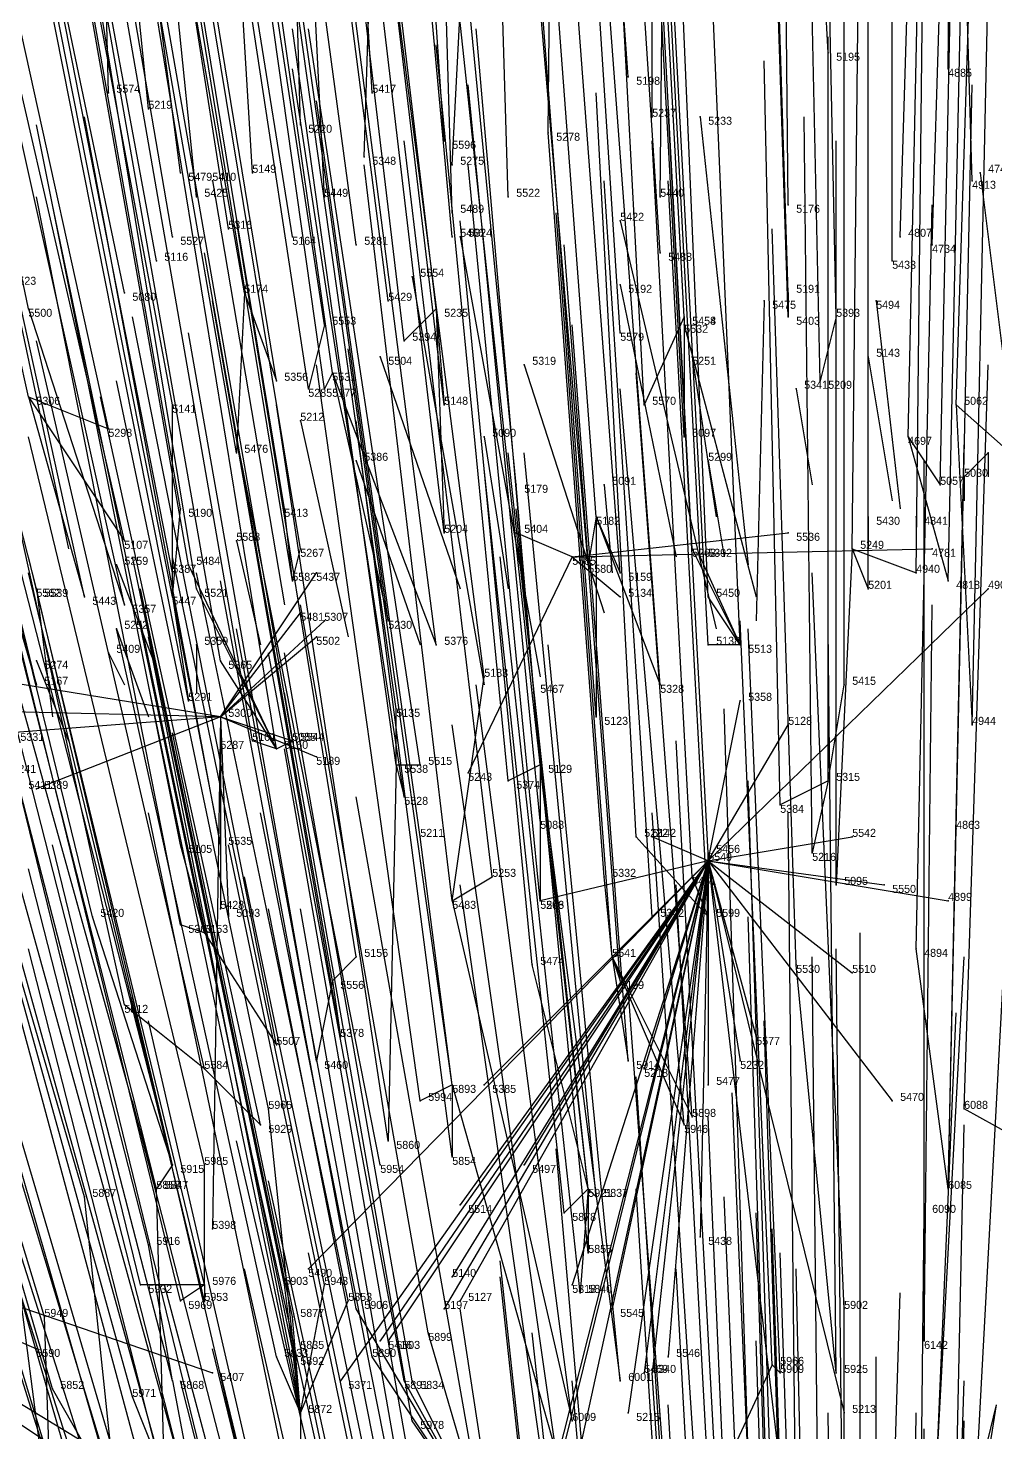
# Model space of a CAD drawing. Extents: x -0.5 to 0.59, y -0.5 to 0.59.
# Drawn here: x -0.104 to 0.017, y 0.3225 to 0.4981 of the extents above; entities that cross this region are included whole.
import ezdxf

# ---------------------------------------------------------------- set-up
doc = ezdxf.new("R2010")
doc.units = 0
for name, color, linetype in [('Facilities', 3, 'CONTINUOUS'), ('Facilities_lines', 3, 'CONTINUOUS'), ('Normals', 1, 'CONTINUOUS'), ('Source_points', 5, 'CONTINUOUS'), ('Text', 3, 'CONTINUOUS')]:
    doc.layers.add(name, color=color, linetype=linetype)

msp = doc.modelspace()

# ---------------------------------------------------------------- linework, layer by layer
at = {"layer": 'Facilities', "color": 3}
for p in [(-0.004, 0.495, -1.237), (-0.029, 0.492, -1.232), (0.011, 0.493, -1.233), (-0.094, 0.49, -1.25), (-0.061, 0.49, -1.25), (-0.089, 0.488, -1.24), (-0.026, 0.487, -1.22), (-0.02, 0.487, -1.25), (-0.07, 0.486, -1.25), (-0.039, 0.485, -1.216), (-0.052, 0.484, -1.25), (-0.062, 0.482, -1.214), (-0.085, 0.48, -1.219), (-0.076, 0.48, -1.216), (-0.051, 0.481, -1.209), (0.015, 0.48, -1.25), (-0.081, 0.479, -1.25), (0.014, 0.479, -1.197), (-0.083, 0.477, -1.211), (-0.067, 0.477, -1.205), (-0.044, 0.477, -1.199), (-0.025, 0.477, -1.195), (-0.009, 0.476, -1.19), (-0.051, 0.475, -1.196), (-0.079, 0.473, -1.2), (-0.03, 0.474, -1.25), (-0.086, 0.472, -1.198), (-0.071, 0.472, -1.193), (-0.063, 0.471, -1.189), (-0.051, 0.472, -1.187), (-0.05, 0.472, -1.25), (0.005, 0.472, -1.18), (0.009, 0.471, -1.178), (-0.088, 0.469, -1.193), (-0.025, 0.47, -1.176), (0.004, 0.469, -1.173), (-0.056, 0.467, -1.25), (-0.03, 0.466, -1.25), (-0.092, 0.465, -1.185), (-0.077, 0.465, -1.179), (-0.059, 0.464, -1.17), (-0.012, 0.464, -1.25), (-0.009, 0.465, -1.164), (0.002, 0.464, -1.25), (-0.104, 0.463, -1.186), (-0.053, 0.463, -1.164), (-0.022, 0.462, -1.155), (-0.003, 0.462, -1.156), (-0.067, 0.461, -1.164), (-0.022, 0.461, -1.25), (-0.03, 0.46, -1.151), (-0.06, 0.457, -1.25), (-0.021, 0.457, -1.25), (0.001, 0.457, -1.25), (-0.066, 0.455, -1.148), (-0.042, 0.456, -1.25), (-0.104, 0.452, -1.159), (-0.008, 0.453, -1.25), (0.012, 0.451, -1.128), (-0.07, 0.449, -1.25), (-0.047, 0.447, -1.25), (0.006, 0.447, -1.117), (-0.063, 0.444, -1.25), (-0.019, 0.444, -1.25), (-0.032, 0.441, -1.25), (0.013, 0.442, -1.25), (-0.033, 0.437, -1.095), (0.001, 0.437, -1.25), (0.007, 0.437, -1.25), (-0.078, 0.434, -1.25), (-0.036, 0.432, -1.25), (-0.001, 0.433, -1.084), (-0.093, 0.431, -1.25), (-0.071, 0.429, -1.087), (-0.103, 0.428, -1.25), (-0.086, 0.427, -1.089), (-0.093, 0.423, -1.25), (-0.094, 0.42, -1.25), (-0.083, 0.421, -1.25), (-0.015, 0.421, -1.053), (-0.103, 0.419, -1.25), (-0.08, 0.412, -1.25), (-0.073, 0.408, -1.037), (-0.058, 0.406, -1.025), (-0.04, 0.406, -1.02), (-0.004, 0.404, -1.011), (-0.019, 0.394, -1.25), (-0.051, 0.389, -0.98), (-0.019, 0.387, -0.969), (-0.082, 0.385, -0.985), (-0.031, 0.382, -0.959), (-0.066, 0.379, -0.961), (-0.082, 0.368, -0.943), (-0.051, 0.366, -0.924), (-0.086, 0.356, -0.915), (-0.06, 0.356, -0.903), (-0.034, 0.353, -0.886), (0.011, 0.353, -0.884), (0.008, 0.35, -0.876), (-0.082, 0.341, -0.878), (-0.002, 0.338, -0.845), (-0.011, 0.331, -0.828), (-0.086, 0.329, -0.849), (-0.003, 0.33, -0.825), (-0.07, 0.325, -0.832)]:
    msp.add_point(p, dxfattribs=at)
at = {"layer": 'Facilities_lines', "color": 3}
for p, q in [((-0.077, 0.465, -1.179), (-0.078, 0.445, -1.129)), ((-0.077, 0.465, -1.179), (-0.073, 0.454, -1.149)), ((-0.009, 0.465, -1.164), (-0.009, 0.462, -1.154)), ((-0.104, 0.463, -1.186), (-0.092, 0.426, -1.089)), ((-0.053, 0.463, -1.164), (-0.057, 0.459, -1.157)), ((-0.053, 0.463, -1.164), (-0.052, 0.435, -1.096)), ((-0.053, 0.463, -1.164), (-0.052, 0.451, -1.135)), ((-0.022, 0.462, -1.155), (-0.027, 0.451, -1.13)), ((-0.022, 0.462, -1.155), (-0.022, 0.447, -1.119)), ((-0.022, 0.462, -1.155), (-0.022, 0.462, -1.155)), ((-0.003, 0.462, -1.156), (-0.005, 0.454, -1.134)), ((-0.067, 0.461, -1.164), (-0.069, 0.453, -1.145)), ((-0.115, 0.457, -1.179), (-0.103, 0.416, -1.071)), ((-0.066, 0.455, -1.148), (-0.067, 0.453, -1.145)), ((-0.066, 0.455, -1.148), (-0.053, 0.421, -1.061)), ((-0.066, 0.455, -1.148), (-0.059, 0.424, -1.07)), ((-0.104, 0.452, -1.159), (-0.092, 0.434, -1.109)), ((-0.104, 0.452, -1.159), (-0.094, 0.448, -1.144)), ((-0.104, 0.452, -1.159), (-0.097, 0.427, -1.095)), ((-0.086, 0.427, -1.089), (-0.086, 0.451, -1.147)), ((0.012, 0.451, -1.128), (0.014, 0.411, -1.029)), ((0.012, 0.451, -1.128), (0.021, 0.443, -1.108)), ((0.006, 0.447, -1.117), (0.011, 0.429, -1.073)), ((0.006, 0.447, -1.117), (0.01, 0.441, -1.103)), ((0.013, 0.442, -1.25), (0.016, 0.445, -1.25)), ((-0.04, 0.406, -1.02), (-0.043, 0.441, -1.107)), ((-0.086, 0.427, -1.089), (-0.085, 0.438, -1.115)), ((-0.071, 0.429, -1.087), (-0.072, 0.438, -1.109)), ((-0.033, 0.437, -1.095), (-0.034, 0.431, -1.081)), ((-0.033, 0.437, -1.095), (-0.033, 0.412, -1.032)), ((-0.033, 0.437, -1.095), (-0.03, 0.43, -1.077)), ((-0.033, 0.437, -1.095), (-0.025, 0.416, -1.041)), ((-0.036, 0.432, -1.25), (-0.043, 0.435, -1.25)), ((-0.036, 0.432, -1.25), (-0.009, 0.435, -1.25)), ((-0.071, 0.429, -1.087), (-0.07, 0.433, -1.096)), ((-0.036, 0.432, -1.25), (-0.049, 0.405, -1.25)), ((-0.036, 0.432, -1.25), (0.009, 0.433, -1.25)), ((-0.036, 0.432, -1.25), (-0.03, 0.427, -1.25)), ((-0.015, 0.421, -1.053), (-0.021, 0.433, -1.083)), ((-0.015, 0.421, -1.053), (-0.02, 0.432, -1.081)), ((-0.001, 0.433, -1.084), (-0.003, 0.391, -0.978)), ((-0.001, 0.433, -1.084), (0.007, 0.43, -1.076)), ((-0.001, 0.433, -1.084), (0.001, 0.428, -1.071)), ((-0.073, 0.408, -1.037), (-0.084, 0.431, -1.098)), ((-0.086, 0.427, -1.089), (-0.086, 0.43, -1.098)), ((-0.08, 0.412, -1.25), (-0.068, 0.43, -1.25)), ((-0.086, 0.356, -0.915), (-0.103, 0.428, -1.1)), ((-0.086, 0.427, -1.089), (-0.084, 0.414, -1.057)), ((-0.086, 0.427, -1.089), (-0.08, 0.396, -1.011)), ((-0.073, 0.408, -1.037), (-0.083, 0.428, -1.09)), ((-0.019, 0.394, -1.25), (0.016, 0.428, -1.25)), ((-0.015, 0.421, -1.053), (-0.019, 0.427, -1.07)), ((-0.08, 0.412, -1.25), (-0.07, 0.425, -1.25)), ((-0.08, 0.412, -1.25), (-0.067, 0.424, -1.25)), ((-0.08, 0.412, -1.25), (-0.068, 0.422, -1.25)), ((-0.015, 0.421, -1.053), (-0.019, 0.421, -1.054)), ((-0.08, 0.412, -1.25), (-0.117, 0.418, -1.25)), ((-0.073, 0.408, -1.037), (-0.08, 0.419, -1.066)), ((-0.051, 0.389, -0.98), (-0.047, 0.417, -1.05)), ((-0.034, 0.353, -0.886), (-0.041, 0.415, -1.044)), ((-0.004, 0.404, -1.011), (-0.002, 0.416, -1.04)), ((-0.08, 0.412, -1.25), (-0.122, 0.413, -1.25)), ((-0.058, 0.406, -1.025), (-0.058, 0.413, -1.042)), ((-0.019, 0.394, -1.25), (-0.015, 0.414, -1.25)), ((-0.08, 0.412, -1.25), (-0.119, 0.409, -1.25)), ((-0.08, 0.412, -1.25), (-0.103, 0.403, -1.25)), ((-0.08, 0.412, -1.25), (-0.081, 0.348, -1.25)), ((-0.08, 0.412, -1.25), (-0.079, 0.387, -1.25)), ((-0.08, 0.412, -1.25), (-0.068, 0.407, -1.25)), ((-0.08, 0.412, -1.25), (-0.08, 0.409, -1.25)), ((-0.08, 0.412, -1.25), (-0.08, 0.388, -1.25)), ((-0.08, 0.412, -1.25), (-0.071, 0.409, -1.25)), ((-0.019, 0.394, -1.25), (-0.009, 0.411, -1.25)), ((-0.073, 0.408, -1.037), (-0.076, 0.409, -1.041)), ((-0.073, 0.408, -1.037), (-0.071, 0.409, -1.038)), ((-0.058, 0.406, -1.025), (-0.059, 0.359, -0.909)), ((-0.058, 0.406, -1.025), (-0.055, 0.406, -1.026)), ((-0.058, 0.406, -1.025), (-0.057, 0.402, -1.014)), ((-0.04, 0.406, -1.02), (-0.044, 0.404, -1.015)), ((-0.04, 0.406, -1.02), (-0.04, 0.399, -1.002)), ((-0.04, 0.406, -1.02), (-0.04, 0.389, -0.977)), ((-0.04, 0.406, -1.02), (-0.03, 0.329, -0.826)), ((-0.004, 0.404, -1.011), (-0.01, 0.401, -1.002)), ((-0.004, 0.404, -1.011), (-0.006, 0.395, -0.986)), ((-0.051, 0.366, -0.924), (-0.055, 0.397, -1.002)), ((-0.019, 0.387, -0.969), (-0.028, 0.397, -0.995)), ((-0.019, 0.394, -1.25), (-0.026, 0.397, -1.25)), ((-0.019, 0.394, -1.25), (-0.001, 0.397, -1.25)), ((0.011, 0.353, -0.884), (0.012, 0.398, -0.997)), ((-0.082, 0.385, -0.985), (-0.085, 0.396, -1.011)), ((-0.019, 0.394, -1.25), (-0.069, 0.343, -1.25)), ((-0.019, 0.394, -1.25), (-0.065, 0.329, -1.25)), ((-0.019, 0.394, -1.25), (-0.06, 0.334, -1.25)), ((-0.019, 0.394, -1.25), (-0.059, 0.334, -1.25)), ((-0.019, 0.394, -1.25), (-0.052, 0.338, -1.25)), ((-0.019, 0.394, -1.25), (-0.051, 0.342, -1.25)), ((-0.019, 0.394, -1.25), (-0.05, 0.339, -1.25)), ((-0.019, 0.394, -1.25), (-0.05, 0.351, -1.25)), ((-0.019, 0.394, -1.25), (-0.047, 0.366, -1.25)), ((-0.019, 0.394, -1.25), (-0.042, 0.303, -1.25)), ((-0.019, 0.394, -1.25), (-0.042, 0.356, -1.25)), ((-0.019, 0.394, -1.25), (-0.04, 0.389, -1.25)), ((-0.019, 0.394, -1.25), (-0.039, 0.313, -1.25)), ((-0.019, 0.394, -1.25), (-0.038, 0.307, -1.25)), ((-0.019, 0.394, -1.25), (-0.036, 0.341, -1.25)), ((-0.019, 0.394, -1.25), (-0.031, 0.338, -1.25)), ((-0.019, 0.394, -1.25), (-0.029, 0.325, -1.25)), ((-0.019, 0.394, -1.25), (-0.027, 0.368, -1.25)), ((-0.019, 0.394, -1.25), (-0.027, 0.33, -1.25)), ((-0.019, 0.394, -1.25), (-0.026, 0.33, -1.25)), ((-0.019, 0.394, -1.25), (-0.024, 0.332, -1.25)), ((-0.019, 0.394, -1.25), (-0.02, 0.347, -1.25)), ((-0.019, 0.387, -0.969), (-0.019, 0.395, -0.99)), ((-0.019, 0.394, -1.25), (-0.002, 0.325, -1.25)), ((-0.019, 0.394, -1.25), (0.011, 0.389, -1.25)), ((-0.019, 0.394, -1.25), (0.004, 0.364, -1.25)), ((-0.019, 0.394, -1.25), (-0.001, 0.38, -1.25)), ((-0.019, 0.394, -1.25), (-0.015, 0.369, -1.25)), ((-0.019, 0.394, -1.25), (-0.019, 0.366, -1.25)), ((-0.019, 0.394, -1.25), (0.003, 0.391, -1.25)), ((-0.019, 0.394, -1.25), (-0.01, 0.318, -1.25)), ((-0.019, 0.394, -1.25), (-0.013, 0.372, -1.25)), ((-0.051, 0.389, -0.98), (-0.046, 0.392, -0.987)), ((-0.031, 0.382, -0.959), (-0.032, 0.392, -0.984)), ((-0.019, 0.387, -0.969), (-0.021, 0.392, -0.981)), ((-0.051, 0.389, -0.98), (-0.036, 0.324, -0.815)), ((-0.086, 0.356, -0.915), (-0.096, 0.387, -0.997)), ((-0.031, 0.382, -0.959), (-0.026, 0.387, -0.97)), ((-0.082, 0.385, -0.985), (-0.085, 0.386, -0.988)), ((-0.082, 0.385, -0.985), (-0.073, 0.371, -0.946)), ((0.011, 0.353, -0.884), (0.007, 0.383, -0.957)), ((-0.066, 0.379, -0.961), (-0.063, 0.382, -0.968)), ((-0.031, 0.382, -0.959), (-0.03, 0.379, -0.95)), ((-0.031, 0.382, -0.959), (-0.021, 0.362, -0.908)), ((-0.031, 0.382, -0.959), (-0.029, 0.369, -0.925)), ((-0.031, 0.382, -0.959), (-0.022, 0.361, -0.904)), ((-0.034, 0.353, -0.886), (-0.041, 0.381, -0.959)), ((-0.003, 0.33, -0.825), (-0.008, 0.381, -0.952)), ((-0.066, 0.379, -0.961), (-0.068, 0.369, -0.937)), ((-0.066, 0.379, -0.961), (-0.065, 0.372, -0.945)), ((-0.082, 0.368, -0.943), (-0.092, 0.376, -0.967)), ((-0.082, 0.368, -0.943), (-0.075, 0.361, -0.922)), ((-0.051, 0.366, -0.924), (-0.055, 0.364, -0.921)), ((-0.051, 0.366, -0.924), (-0.051, 0.357, -0.901)), ((-0.051, 0.366, -0.924), (-0.038, 0.32, -0.805)), ((-0.07, 0.325, -0.832), (-0.074, 0.363, -0.927)), ((0.022, 0.358, -0.897), (0.013, 0.363, -0.909)), ((-0.101, 0.309, -0.812), (-0.107, 0.355, -0.927)), ((-0.086, 0.356, -0.915), (-0.088, 0.353, -0.91)), ((-0.082, 0.341, -0.878), (-0.082, 0.356, -0.914)), ((-0.151, 0.354, -1.25), (-0.075, 0.308, -1.25)), ((-0.151, 0.354, -1.25), (-0.089, 0.313, -1.25)), ((-0.151, 0.354, -1.25), (-0.081, 0.33, -1.25)), ((-0.151, 0.354, -1.25), (-0.103, 0.333, -1.25)), ((-0.087, 0.317, -0.823), (-0.088, 0.353, -0.911)), ((-0.034, 0.353, -0.886), (-0.037, 0.35, -0.88)), ((-0.034, 0.353, -0.886), (-0.035, 0.34, -0.855)), ((-0.034, 0.353, -0.886), (-0.033, 0.352, -0.884)), ((-0.034, 0.353, -0.886), (-0.034, 0.345, -0.868)), ((-0.093, 0.314, -0.82), (-0.097, 0.352, -0.913)), ((0.008, 0.35, -0.876), (0.008, 0.334, -0.834)), ((-0.086, 0.329, -0.849), (-0.089, 0.346, -0.894)), ((-0.082, 0.341, -0.878), (-0.09, 0.341, -0.88)), ((-0.082, 0.341, -0.878), (-0.085, 0.339, -0.873)), ((-0.082, 0.341, -0.878), (-0.082, 0.339, -0.873)), ((-0.07, 0.325, -0.832), (-0.072, 0.341, -0.871)), ((-0.07, 0.325, -0.832), (-0.067, 0.341, -0.87)), ((-0.07, 0.325, -0.832), (-0.064, 0.339, -0.863)), ((-0.047, 0.311, -0.786), (-0.063, 0.338, -0.86)), ((-0.101, 0.309, -0.812), (-0.102, 0.337, -0.881)), ((-0.07, 0.325, -0.832), (-0.071, 0.337, -0.862)), ((-0.047, 0.311, -0.786), (-0.054, 0.335, -0.848)), ((-0.07, 0.325, -0.832), (-0.073, 0.332, -0.851)), ((-0.07, 0.325, -0.832), (-0.071, 0.333, -0.852)), ((-0.047, 0.311, -0.786), (-0.061, 0.332, -0.844)), ((-0.07, 0.325, -0.832), (-0.071, 0.331, -0.847)), ((-0.011, 0.331, -0.828), (-0.018, 0.316, -0.79)), ((-0.011, 0.331, -0.828), (-0.01, 0.33, -0.826)), ((-0.086, 0.329, -0.849), (-0.081, 0.303, -0.785)), ((-0.047, 0.311, -0.786), (-0.057, 0.329, -0.835)), ((-0.047, 0.311, -0.786), (-0.056, 0.329, -0.833)), ((-0.093, 0.314, -0.82), (-0.101, 0.328, -0.858)), ((-0.087, 0.317, -0.823), (-0.091, 0.327, -0.85)), ((-0.07, 0.325, -0.832), (-0.07, 0.309, -0.793)), ((0.017, 0.326, -0.816), (0.008, 0.289, -0.724)), ((0.017, 0.326, -0.816), (0.014, 0.307, -0.768)), ((-0.047, 0.311, -0.786), (-0.056, 0.324, -0.821))]:
    msp.add_line(p, q, dxfattribs=at)
at = {"layer": 'Normals', "color": 1}
for p, q in [((-0.089, 0.488, -1.24), (-0.099, 0.586, -1.26)), ((-0.029, 0.492, -1.232), (-0.036, 0.586, -1.265)), ((-0.026, 0.487, -1.22), (-0.026, 0.586, -1.239)), ((0.011, 0.493, -1.233), (0.012, 0.586, -1.271)), ((-0.039, 0.485, -1.216), (-0.038, 0.584, -1.228)), ((-0.062, 0.482, -1.214), (-0.059, 0.582, -1.212)), ((-0.004, 0.495, -1.237), (-0.009, 0.582, -1.286)), ((-0.076, 0.48, -1.216), (-0.082, 0.58, -1.214)), ((-0.051, 0.481, -1.209), (-0.046, 0.581, -1.212)), ((-0.085, 0.48, -1.219), (-0.098, 0.579, -1.222)), ((0.014, 0.479, -1.197), (0.011, 0.579, -1.197)), ((-0.083, 0.477, -1.211), (-0.093, 0.576, -1.2)), ((-0.067, 0.477, -1.205), (-0.072, 0.577, -1.198)), ((-0.044, 0.477, -1.199), (-0.047, 0.577, -1.187)), ((-0.025, 0.477, -1.195), (-0.024, 0.577, -1.185)), ((-0.009, 0.476, -1.19), (-0.01, 0.575, -1.178)), ((-0.051, 0.475, -1.196), (-0.054, 0.574, -1.178)), ((-0.094, 0.49, -1.25), (-0.096, 0.571, -1.309)), ((-0.061, 0.49, -1.25), (-0.066, 0.571, -1.309)), ((-0.079, 0.473, -1.2), (-0.094, 0.569, -1.176)), ((-0.051, 0.472, -1.187), (-0.06, 0.569, -1.165)), ((0.005, 0.472, -1.18), (0.008, 0.57, -1.159)), ((0.009, 0.471, -1.178), (0.012, 0.568, -1.154)), ((-0.086, 0.472, -1.198), (-0.102, 0.566, -1.17)), ((-0.071, 0.472, -1.193), (-0.086, 0.566, -1.162)), ((-0.063, 0.471, -1.189), (-0.076, 0.567, -1.162)), ((-0.025, 0.47, -1.176), (-0.031, 0.562, -1.139)), ((0.004, 0.469, -1.173), (0.004, 0.563, -1.139)), ((-0.088, 0.469, -1.193), (-0.105, 0.561, -1.158)), ((-0.07, 0.486, -1.25), (-0.072, 0.561, -1.316)), ((-0.077, 0.465, -1.179), (-0.093, 0.557, -1.142)), ((-0.052, 0.484, -1.25), (-0.057, 0.558, -1.317)), ((-0.009, 0.465, -1.164), (-0.012, 0.558, -1.127)), ((-0.092, 0.465, -1.185), (-0.111, 0.556, -1.148)), ((-0.059, 0.464, -1.17), (-0.071, 0.556, -1.132)), ((-0.053, 0.463, -1.164), (-0.064, 0.555, -1.126)), ((-0.003, 0.462, -1.156), (-0.005, 0.555, -1.118)), ((-0.104, 0.463, -1.186), (-0.123, 0.554, -1.149)), ((-0.022, 0.462, -1.155), (-0.027, 0.554, -1.118)), ((-0.022, 0.462, -1.155), (-0.027, 0.554, -1.118)), ((-0.009, 0.462, -1.154), (-0.012, 0.554, -1.117)), ((-0.067, 0.461, -1.164), (-0.081, 0.553, -1.127)), ((-0.03, 0.46, -1.151), (-0.036, 0.552, -1.114)), ((-0.057, 0.459, -1.157), (-0.068, 0.551, -1.119)), ((-0.073, 0.454, -1.149), (-0.088, 0.546, -1.112)), ((-0.069, 0.453, -1.145), (-0.083, 0.545, -1.108)), ((-0.067, 0.453, -1.145), (-0.08, 0.545, -1.107)), ((-0.066, 0.455, -1.148), (-0.079, 0.546, -1.111)), ((-0.005, 0.454, -1.134), (-0.007, 0.546, -1.097)), ((-0.052, 0.451, -1.135), (-0.063, 0.543, -1.098)), ((-0.027, 0.451, -1.13), (-0.032, 0.544, -1.092)), ((0.012, 0.451, -1.128), (0.015, 0.544, -1.091)), ((-0.104, 0.452, -1.159), (-0.124, 0.542, -1.122)), ((-0.086, 0.451, -1.147), (-0.103, 0.542, -1.11)), ((-0.022, 0.447, -1.119), (-0.027, 0.54, -1.082)), ((0.006, 0.447, -1.117), (0.008, 0.54, -1.08)), ((-0.094, 0.448, -1.144), (-0.114, 0.539, -1.107)), ((-0.078, 0.445, -1.129), (-0.094, 0.537, -1.092)), ((0.01, 0.441, -1.103), (0.012, 0.534, -1.066)), ((-0.043, 0.441, -1.107), (-0.052, 0.533, -1.07)), ((-0.085, 0.438, -1.115), (-0.101, 0.529, -1.078)), ((-0.072, 0.438, -1.109), (-0.087, 0.529, -1.071)), ((-0.033, 0.437, -1.095), (-0.04, 0.53, -1.058)), ((-0.052, 0.435, -1.096), (-0.063, 0.528, -1.059)), ((-0.092, 0.434, -1.109), (-0.113, 0.525, -1.072)), ((-0.021, 0.433, -1.083), (-0.026, 0.526, -1.047)), ((-0.02, 0.432, -1.081), (-0.025, 0.525, -1.045)), ((-0.001, 0.433, -1.084), (0, 0.526, -1.046)), ((-0.07, 0.433, -1.096), (-0.085, 0.524, -1.059)), ((-0.034, 0.431, -1.081), (-0.042, 0.524, -1.044)), ((-0.086, 0.43, -1.098), (-0.104, 0.522, -1.06)), ((-0.084, 0.431, -1.098), (-0.1, 0.522, -1.061)), ((-0.03, 0.43, -1.077), (-0.037, 0.523, -1.041)), ((0.007, 0.43, -1.076), (0.008, 0.523, -1.038)), ((0.011, 0.429, -1.073), (0.013, 0.522, -1.035)), ((-0.071, 0.429, -1.087), (-0.086, 0.521, -1.05)), ((-0.019, 0.427, -1.07), (-0.023, 0.52, -1.033)), ((0.001, 0.428, -1.071), (0.001, 0.521, -1.034)), ((-0.103, 0.428, -1.1), (-0.126, 0.518, -1.064)), ((-0.097, 0.427, -1.095), (-0.117, 0.518, -1.058)), ((-0.086, 0.427, -1.089), (-0.104, 0.518, -1.051)), ((-0.083, 0.428, -1.09), (-0.098, 0.519, -1.052)), ((-0.092, 0.426, -1.089), (-0.112, 0.516, -1.052)), ((-0.059, 0.424, -1.07), (-0.072, 0.516, -1.033)), ((-0.053, 0.421, -1.061), (-0.065, 0.514, -1.025)), ((-0.019, 0.421, -1.054), (-0.024, 0.514, -1.017)), ((-0.015, 0.421, -1.053), (-0.019, 0.514, -1.016)), ((-0.08, 0.419, -1.066), (-0.096, 0.51, -1.029)), ((-0.047, 0.417, -1.05), (-0.059, 0.51, -1.013)), ((-0.041, 0.415, -1.044), (-0.051, 0.508, -1.007)), ((-0.025, 0.416, -1.041), (-0.032, 0.509, -1.005)), ((-0.002, 0.416, -1.04), (-0.002, 0.509, -1.003)), ((-0.103, 0.416, -1.071), (-0.125, 0.506, -1.034)), ((-0.084, 0.414, -1.057), (-0.102, 0.505, -1.02)), ((-0.058, 0.413, -1.042), (-0.071, 0.505, -1.005)), ((-0.033, 0.412, -1.032), (-0.04, 0.504, -0.995)), ((0.014, 0.411, -1.029), (0.016, 0.504, -0.992)), ((-0.076, 0.409, -1.041), (-0.092, 0.501, -1.004)), ((-0.071, 0.409, -1.038), (-0.087, 0.501, -1.001)), ((-0.073, 0.408, -1.037), (-0.088, 0.5, -1)), ((-0.058, 0.406, -1.025), (-0.071, 0.498, -0.988)), ((-0.055, 0.406, -1.026), (-0.069, 0.498, -0.989)), ((-0.04, 0.406, -1.02), (-0.048, 0.498, -0.982)), ((-0.004, 0.404, -1.011), (-0.004, 0.497, -0.974)), ((-0.044, 0.404, -1.015), (-0.053, 0.496, -0.978)), ((-0.01, 0.401, -1.002), (-0.012, 0.494, -0.965)), ((-0.057, 0.402, -1.014), (-0.071, 0.493, -0.977)), ((-0.04, 0.399, -1.002), (-0.049, 0.491, -0.964)), ((-0.028, 0.397, -0.995), (-0.033, 0.49, -0.958)), ((0.012, 0.398, -0.997), (0.014, 0.491, -0.96)), ((-0.055, 0.397, -1.002), (-0.068, 0.489, -0.965)), ((-0.08, 0.396, -1.011), (-0.097, 0.487, -0.973)), ((-0.019, 0.395, -0.99), (-0.024, 0.488, -0.952)), ((-0.02, 0.487, -1.25), (-0.014, 0.431, -1.167)), ((-0.006, 0.395, -0.986), (-0.007, 0.487, -0.949)), ((-0.085, 0.396, -1.011), (-0.103, 0.486, -0.973)), ((-0.032, 0.392, -0.984), (-0.039, 0.485, -0.946)), ((-0.046, 0.392, -0.987), (-0.057, 0.484, -0.95)), ((-0.021, 0.392, -0.981), (-0.026, 0.484, -0.943)), ((-0.003, 0.391, -0.978), (-0.003, 0.484, -0.94)), ((-0.051, 0.389, -0.98), (-0.062, 0.481, -0.943)), ((-0.04, 0.389, -0.977), (-0.049, 0.481, -0.939)), ((0.015, 0.48, -1.25), (0.02, 0.44, -1.159)), ((-0.081, 0.479, -1.25), (-0.072, 0.426, -1.166)), ((-0.026, 0.387, -0.97), (-0.032, 0.479, -0.932)), ((-0.019, 0.387, -0.969), (-0.024, 0.479, -0.931)), ((-0.096, 0.387, -0.997), (-0.118, 0.477, -0.959)), ((-0.085, 0.386, -0.988), (-0.103, 0.477, -0.95)), ((-0.082, 0.385, -0.985), (-0.101, 0.476, -0.947)), ((0.007, 0.383, -0.957), (0.009, 0.476, -0.92)), ((-0.031, 0.382, -0.959), (-0.038, 0.475, -0.921)), ((-0.063, 0.382, -0.968), (-0.078, 0.474, -0.932)), ((-0.041, 0.381, -0.959), (-0.05, 0.474, -0.922)), ((-0.03, 0.474, -1.25), (-0.018, 0.423, -1.165)), ((-0.008, 0.381, -0.952), (-0.011, 0.473, -0.914)), ((-0.05, 0.472, -1.25), (-0.04, 0.417, -1.167)), ((-0.03, 0.379, -0.95), (-0.037, 0.471, -0.912)), ((-0.066, 0.379, -0.961), (-0.082, 0.47, -0.924)), ((-0.092, 0.376, -0.967), (-0.112, 0.467, -0.931)), ((-0.106, 0.466, -1.25), (-0.099, 0.433, -1.156)), ((-0.056, 0.467, -1.25), (-0.047, 0.416, -1.165)), ((-0.03, 0.466, -1.25), (-0.023, 0.432, -1.156)), ((-0.065, 0.372, -0.945), (-0.081, 0.464, -0.908)), ((-0.012, 0.464, -1.25), (-0.013, 0.424, -1.158)), ((0.002, 0.464, -1.25), (0.005, 0.438, -1.153)), ((-0.073, 0.371, -0.946), (-0.091, 0.462, -0.909)), ((-0.029, 0.369, -0.925), (-0.036, 0.461, -0.887)), ((-0.022, 0.461, -1.25), (-0.013, 0.427, -1.156)), ((-0.082, 0.368, -0.943), (-0.103, 0.459, -0.907)), ((-0.068, 0.369, -0.937), (-0.084, 0.46, -0.9)), ((-0.051, 0.366, -0.924), (-0.064, 0.458, -0.886)), ((-0.06, 0.457, -1.25), (-0.05, 0.428, -1.155)), ((-0.021, 0.457, -1.25), (-0.018, 0.437, -1.152)), ((0.001, 0.457, -1.25), (0.004, 0.439, -1.152)), ((-0.055, 0.364, -0.921), (-0.068, 0.456, -0.884)), ((-0.042, 0.456, -1.25), (-0.032, 0.425, -1.156)), ((-0.021, 0.362, -0.908), (-0.028, 0.455, -0.87)), ((0.013, 0.363, -0.909), (0.016, 0.456, -0.872)), ((-0.074, 0.363, -0.927), (-0.093, 0.454, -0.89)), ((-0.075, 0.361, -0.922), (-0.095, 0.452, -0.885)), ((-0.022, 0.361, -0.904), (-0.03, 0.453, -0.866)), ((-0.008, 0.453, -1.25), (-0.006, 0.441, -1.151)), ((-0.059, 0.359, -0.909), (-0.073, 0.451, -0.872)), ((-0.07, 0.449, -1.25), (-0.064, 0.422, -1.154)), ((-0.051, 0.357, -0.901), (-0.063, 0.449, -0.863)), ((-0.086, 0.356, -0.915), (-0.109, 0.446, -0.878)), ((-0.082, 0.356, -0.914), (-0.104, 0.447, -0.877)), ((-0.06, 0.356, -0.903), (-0.078, 0.447, -0.866)), ((-0.047, 0.447, -1.25), (-0.044, 0.428, -1.152)), ((0.011, 0.353, -0.884), (0.013, 0.446, -0.847)), ((-0.034, 0.353, -0.886), (-0.044, 0.445, -0.85)), ((-0.033, 0.352, -0.884), (-0.042, 0.445, -0.847)), ((0.016, 0.445, -1.25), (0.016, 0.442, -1.15)), ((-0.088, 0.353, -0.911), (-0.113, 0.443, -0.874)), ((-0.088, 0.353, -0.91), (-0.111, 0.444, -0.874)), ((-0.063, 0.444, -1.25), (-0.055, 0.421, -1.153)), ((-0.037, 0.35, -0.88), (-0.047, 0.443, -0.843)), ((-0.019, 0.444, -1.25), (-0.017, 0.432, -1.151)), ((0.008, 0.35, -0.876), (0.008, 0.444, -0.84)), ((-0.097, 0.352, -0.913), (-0.123, 0.441, -0.876)), ((-0.032, 0.441, -1.25), (-0.031, 0.43, -1.151)), ((0.013, 0.442, -1.25), (0.013, 0.439, -1.15)), ((-0.034, 0.345, -0.868), (-0.043, 0.438, -0.831)), ((-0.089, 0.346, -0.894), (-0.112, 0.436, -0.857)), ((0.001, 0.437, -1.25), (0.001, 0.433, -1.15)), ((0.007, 0.437, -1.25), (0.007, 0.435, -1.15)), ((-0.078, 0.434, -1.25), (-0.075, 0.421, -1.151)), ((-0.043, 0.435, -1.25), (-0.043, 0.435, -1.15)), ((-0.009, 0.435, -1.25), (-0.009, 0.435, -1.15)), ((-0.082, 0.341, -0.878), (-0.104, 0.432, -0.841)), ((-0.072, 0.341, -0.871), (-0.091, 0.432, -0.834)), ((-0.067, 0.341, -0.87), (-0.086, 0.432, -0.833)), ((-0.035, 0.34, -0.855), (-0.045, 0.432, -0.817)), ((-0.036, 0.432, -1.25), (-0.036, 0.432, -1.15)), ((0.009, 0.433, -1.25), (0.009, 0.433, -1.15)), ((-0.09, 0.341, -0.88), (-0.112, 0.431, -0.844)), ((-0.093, 0.431, -1.25), (-0.088, 0.418, -1.151)), ((-0.085, 0.339, -0.873), (-0.107, 0.429, -0.836)), ((-0.082, 0.339, -0.873), (-0.104, 0.43, -0.836)), ((-0.064, 0.339, -0.863), (-0.083, 0.43, -0.826)), ((-0.063, 0.338, -0.86), (-0.08, 0.429, -0.822)), ((-0.068, 0.43, -1.25), (-0.068, 0.43, -1.15)), ((-0.002, 0.338, -0.845), (-0.006, 0.43, -0.807)), ((-0.103, 0.428, -1.25), (-0.101, 0.412, -1.151)), ((-0.071, 0.337, -0.862), (-0.09, 0.428, -0.824)), ((-0.03, 0.427, -1.25), (-0.03, 0.427, -1.15)), ((0.016, 0.428, -1.25), (0.016, 0.428, -1.15)), ((-0.102, 0.337, -0.881), (-0.129, 0.426, -0.844)), ((-0.054, 0.335, -0.848), (-0.07, 0.426, -0.81)), ((-0.07, 0.425, -1.25), (-0.07, 0.425, -1.15)), ((0.008, 0.334, -0.834), (0.009, 0.426, -0.797)), ((-0.071, 0.333, -0.852), (-0.09, 0.424, -0.815)), ((-0.067, 0.424, -1.25), (-0.067, 0.424, -1.15)), ((-0.011, 0.331, -0.828), (-0.015, 0.424, -0.791)), ((-0.093, 0.423, -1.25), (-0.089, 0.412, -1.151)), ((-0.073, 0.332, -0.851), (-0.093, 0.423, -0.814)), ((-0.071, 0.331, -0.847), (-0.089, 0.422, -0.81)), ((-0.061, 0.332, -0.844), (-0.078, 0.423, -0.806)), ((-0.068, 0.422, -1.25), (-0.068, 0.422, -1.15)), ((-0.01, 0.33, -0.826), (-0.014, 0.423, -0.788)), ((-0.003, 0.33, -0.825), (-0.004, 0.423, -0.788)), ((-0.094, 0.42, -1.25), (-0.092, 0.416, -1.15)), ((-0.083, 0.421, -1.25), (-0.083, 0.415, -1.15)), ((-0.057, 0.329, -0.835), (-0.074, 0.42, -0.797)), ((-0.056, 0.329, -0.833), (-0.072, 0.42, -0.796)), ((-0.03, 0.329, -0.826), (-0.039, 0.421, -0.789)), ((-0.086, 0.329, -0.849), (-0.109, 0.418, -0.812)), ((-0.103, 0.419, -1.25), (-0.099, 0.409, -1.151)), ((-0.101, 0.328, -0.858), (-0.127, 0.417, -0.82)), ((-0.091, 0.327, -0.85), (-0.116, 0.417, -0.812)), ((-0.07, 0.325, -0.832), (-0.089, 0.416, -0.794)), ((-0.056, 0.324, -0.821), (-0.072, 0.415, -0.784)), ((-0.036, 0.324, -0.815), (-0.048, 0.416, -0.778)), ((-0.014, 0.32, -0.801), (-0.017, 0.413, -0.764)), ((-0.015, 0.414, -1.25), (-0.015, 0.414, -1.15)), ((-0.08, 0.412, -1.25), (-0.08, 0.412, -1.15)), ((-0.038, 0.32, -0.805), (-0.051, 0.411, -0.767)), ((-0.009, 0.411, -1.25), (-0.009, 0.411, -1.15)), ((-0.102, 0.321, -0.843), (-0.129, 0.41, -0.806)), ((-0.067, 0.319, -0.816), (-0.086, 0.41, -0.778)), ((-0.08, 0.409, -1.25), (-0.08, 0.409, -1.15)), ((-0.056, 0.317, -0.805), (-0.072, 0.408, -0.767)), ((-0.071, 0.409, -1.25), (-0.071, 0.409, -1.15)), ((-0.018, 0.316, -0.79), (-0.023, 0.409, -0.754)), ((-0.087, 0.317, -0.823), (-0.112, 0.407, -0.785)), ((-0.068, 0.407, -1.25), (-0.068, 0.407, -1.15)), ((-0.093, 0.314, -0.82), (-0.119, 0.404, -0.783)), ((-0.084, 0.315, -0.816), (-0.109, 0.405, -0.779)), ((-0.049, 0.405, -1.25), (-0.049, 0.405, -1.15)), ((-0.011, 0.311, -0.777), (-0.014, 0.404, -0.74)), ((-0.103, 0.403, -1.25), (-0.103, 0.403, -1.15)), ((-0.047, 0.311, -0.786), (-0.063, 0.402, -0.748)), ((-0.07, 0.309, -0.793), (-0.089, 0.4, -0.755)), ((-0.057, 0.309, -0.785), (-0.075, 0.4, -0.748)), ((-0.02, 0.308, -0.771), (-0.026, 0.4, -0.734)), ((-0.008, 0.308, -0.77), (-0.009, 0.4, -0.732)), ((0.014, 0.307, -0.768), (0.019, 0.4, -0.731)), ((-0.026, 0.397, -1.25), (-0.026, 0.397, -1.15)), ((-0.001, 0.397, -1.25), (-0.001, 0.397, -1.15)), ((-0.079, 0.306, -0.791), (-0.101, 0.396, -0.753)), ((-0.06, 0.305, -0.777), (-0.079, 0.396, -0.74)), ((-0.095, 0.305, -0.799), (-0.121, 0.395, -0.763)), ((-0.019, 0.394, -1.25), (-0.019, 0.394, -1.15)), ((-0.081, 0.303, -0.785), (-0.104, 0.393, -0.748)), ((-0.058, 0.301, -0.767), (-0.077, 0.392, -0.729)), ((-0.037, 0.3, -0.755), (-0.05, 0.391, -0.716)), ((-0.018, 0.298, -0.748), (-0.023, 0.391, -0.71)), ((0.003, 0.391, -1.25), (0.003, 0.391, -1.15)), ((-0.04, 0.389, -1.25), (-0.04, 0.389, -1.15)), ((0.011, 0.389, -1.25), (0.011, 0.389, -1.15)), ((-0.095, 0.298, -0.782), (-0.123, 0.387, -0.745)), ((-0.08, 0.388, -1.25), (-0.08, 0.388, -1.15)), ((-0.079, 0.387, -1.25), (-0.079, 0.387, -1.15)), ((-0.056, 0.297, -0.756), (-0.074, 0.388, -0.718)), ((-0.054, 0.297, -0.755), (-0.07, 0.388, -0.717)), ((-0.011, 0.294, -0.736), (-0.014, 0.387, -0.698)), ((0, 0.293, -0.732), (0, 0.385, -0.694)), ((-0.087, 0.295, -0.768), (-0.114, 0.384, -0.731)), ((-0.081, 0.293, -0.76), (-0.104, 0.383, -0.723)), ((-0.002, 0.29, -0.725), (-0.003, 0.383, -0.688)), ((-0.005, 0.289, -0.722), (-0.006, 0.382, -0.685)), ((0.008, 0.289, -0.724), (0.013, 0.382, -0.687)), ((-0.001, 0.38, -1.25), (-0.001, 0.38, -1.15)), ((-0.082, 0.289, -0.751), (-0.106, 0.378, -0.713)), ((-0.022, 0.285, -0.714), (-0.029, 0.378, -0.678)), ((-0.07, 0.287, -0.738), (-0.091, 0.377, -0.7)), ((-0.068, 0.283, -0.728), (-0.089, 0.374, -0.69)), ((-0.009, 0.281, -0.703), (-0.012, 0.374, -0.666)), ((0.008, 0.282, -0.706), (0.012, 0.375, -0.668)), ((-0.083, 0.285, -0.741), (-0.109, 0.373, -0.703)), ((-0.013, 0.372, -1.25), (-0.013, 0.372, -1.15)), ((-0.085, 0.282, -0.737), (-0.113, 0.37, -0.699)), ((-0.015, 0.369, -1.25), (-0.015, 0.369, -1.15)), ((-0.022, 0.274, -0.686), (-0.028, 0.367, -0.65)), ((-0.027, 0.368, -1.25), (-0.027, 0.368, -1.15)), ((-0.047, 0.366, -1.25), (-0.047, 0.366, -1.15)), ((-0.019, 0.366, -1.25), (-0.019, 0.366, -1.15)), ((-0.068, 0.275, -0.707), (-0.091, 0.364, -0.669)), ((-0.012, 0.272, -0.68), (-0.016, 0.365, -0.643)), ((0.004, 0.364, -1.25), (0.004, 0.364, -1.15)), ((-0.015, 0.269, -0.673), (-0.019, 0.362, -0.636)), ((0.011, 0.268, -0.671), (0.013, 0.361, -0.634)), ((-0.057, 0.269, -0.686), (-0.078, 0.359, -0.649)), ((-0.056, 0.267, -0.681), (-0.076, 0.357, -0.644)), ((-0.03, 0.265, -0.666), (-0.038, 0.358, -0.63)), ((-0.042, 0.356, -1.25), (-0.042, 0.356, -1.15)), ((-0.054, 0.263, -0.672), (-0.074, 0.354, -0.635)), ((-0.022, 0.26, -0.653), (-0.028, 0.353, -0.617)), ((-0.013, 0.259, -0.648), (-0.017, 0.352, -0.611)), ((-0.05, 0.351, -1.25), (-0.05, 0.351, -1.15)), ((-0.01, 0.257, -0.643), (-0.013, 0.35, -0.607)), ((0.007, 0.257, -0.642), (0.008, 0.35, -0.605)), ((-0.081, 0.348, -1.25), (-0.081, 0.348, -1.15)), ((-0.008, 0.255, -0.637), (-0.011, 0.348, -0.6)), ((-0.02, 0.347, -1.25), (-0.02, 0.347, -1.15)), ((-0.05, 0.254, -0.648), (-0.069, 0.345, -0.611)), ((-0.007, 0.252, -0.63), (-0.01, 0.345, -0.594)), ((-0.078, 0.255, -0.667), (-0.106, 0.343, -0.629)), ((-0.056, 0.252, -0.645), (-0.077, 0.343, -0.609)), ((-0.069, 0.343, -1.25), (-0.069, 0.343, -1.15)), ((-0.035, 0.252, -0.637), (-0.045, 0.344, -0.599)), ((-0.018, 0.251, -0.628), (-0.023, 0.343, -0.591)), ((-0.006, 0.25, -0.624), (-0.008, 0.343, -0.588)), ((-0.063, 0.251, -0.647), (-0.087, 0.341, -0.61)), ((-0.051, 0.342, -1.25), (-0.051, 0.342, -1.15)), ((-0.035, 0.25, -0.63), (-0.045, 0.342, -0.593)), ((-0.036, 0.341, -1.25), (-0.036, 0.341, -1.15)), ((-0.05, 0.339, -1.25), (-0.05, 0.339, -1.15)), ((-0.002, 0.246, -0.614), (-0.002, 0.339, -0.577)), ((0.002, 0.247, -0.617), (0.005, 0.34, -0.58)), ((-0.052, 0.338, -1.25), (-0.052, 0.338, -1.15)), ((-0.036, 0.246, -0.622), (-0.05, 0.338, -0.585)), ((-0.031, 0.338, -1.25), (-0.031, 0.338, -1.15)), ((-0.06, 0.334, -1.25), (-0.06, 0.334, -1.15)), ((-0.059, 0.334, -1.25), (-0.059, 0.334, -1.15)), ((-0.031, 0.242, -0.611), (-0.041, 0.335, -0.574)), ((-0.01, 0.242, -0.605), (-0.013, 0.334, -0.568)), ((-0.103, 0.333, -1.25), (-0.103, 0.333, -1.15)), ((-0.059, 0.243, -0.626), (-0.081, 0.333, -0.588)), ((-0.024, 0.332, -1.25), (-0.024, 0.332, -1.15)), ((0.002, 0.239, -0.597), (0.002, 0.332, -0.56)), ((-0.062, 0.239, -0.617), (-0.085, 0.329, -0.58)), ((-0.081, 0.33, -1.25), (-0.081, 0.33, -1.15)), ((-0.058, 0.24, -0.617), (-0.08, 0.33, -0.581)), ((-0.065, 0.329, -1.25), (-0.065, 0.329, -1.15)), ((-0.028, 0.236, -0.595), (-0.036, 0.329, -0.558)), ((-0.027, 0.33, -1.25), (-0.027, 0.33, -1.15)), ((-0.026, 0.33, -1.25), (-0.026, 0.33, -1.15)), ((-0.02, 0.237, -0.595), (-0.026, 0.33, -0.558)), ((0.01, 0.237, -0.592), (0.013, 0.329, -0.555)), ((-0.029, 0.325, -1.25), (-0.029, 0.325, -1.15)), ((-0.019, 0.233, -0.585), (-0.024, 0.326, -0.547)), ((-0.003, 0.232, -0.58), (-0.004, 0.325, -0.542)), ((-0.002, 0.325, -1.25), (-0.002, 0.325, -1.15)), ((0.006, 0.232, -0.581), (0.007, 0.325, -0.543)), ((0.011, 0.231, -0.579), (0.013, 0.324, -0.541)), ((0.007, 0.23, -0.575), (0.008, 0.323, -0.537))]:
    msp.add_line(p, q, dxfattribs=at)
at = {"layer": 'Source_points', "color": 5}
for p in [(-0.022, 0.462, -1.155), (-0.009, 0.462, -1.154), (-0.057, 0.459, -1.157), (-0.073, 0.454, -1.149), (-0.005, 0.454, -1.134), (-0.069, 0.453, -1.145), (-0.067, 0.453, -1.145), (-0.086, 0.451, -1.147), (-0.052, 0.451, -1.135), (-0.027, 0.451, -1.13), (-0.094, 0.448, -1.144), (-0.022, 0.447, -1.119), (-0.078, 0.445, -1.129), (0.016, 0.445, -1.25), (-0.043, 0.441, -1.107), (0.01, 0.441, -1.103), (-0.085, 0.438, -1.115), (-0.072, 0.438, -1.109), (-0.092, 0.434, -1.109), (-0.052, 0.435, -1.096), (-0.043, 0.435, -1.25), (-0.009, 0.435, -1.25), (-0.07, 0.433, -1.096), (-0.021, 0.433, -1.083), (-0.02, 0.432, -1.081), (0.009, 0.433, -1.25), (-0.084, 0.431, -1.098), (-0.034, 0.431, -1.081), (-0.086, 0.43, -1.098), (-0.068, 0.43, -1.25), (-0.03, 0.43, -1.077), (0.007, 0.43, -1.076), (0.011, 0.429, -1.073), (-0.103, 0.428, -1.1), (-0.097, 0.427, -1.095), (-0.083, 0.428, -1.09), (-0.03, 0.427, -1.25), (-0.019, 0.427, -1.07), (0.001, 0.428, -1.071), (0.016, 0.428, -1.25), (-0.092, 0.426, -1.089), (-0.07, 0.425, -1.25), (-0.067, 0.424, -1.25), (-0.059, 0.424, -1.07), (-0.068, 0.422, -1.25), (-0.053, 0.421, -1.061), (-0.019, 0.421, -1.054), (-0.08, 0.419, -1.066), (-0.047, 0.417, -1.05), (-0.103, 0.416, -1.071), (-0.041, 0.415, -1.044), (-0.025, 0.416, -1.041), (-0.002, 0.416, -1.04), (-0.084, 0.414, -1.057), (-0.058, 0.413, -1.042), (-0.015, 0.414, -1.25), (-0.033, 0.412, -1.032), (-0.009, 0.411, -1.25), (0.014, 0.411, -1.029), (-0.08, 0.409, -1.25), (-0.076, 0.409, -1.041), (-0.071, 0.409, -1.038), (-0.071, 0.409, -1.25), (-0.068, 0.407, -1.25), (-0.055, 0.406, -1.026), (-0.049, 0.405, -1.25), (-0.044, 0.404, -1.015), (-0.103, 0.403, -1.25), (-0.057, 0.402, -1.014), (-0.01, 0.401, -1.002), (-0.04, 0.399, -1.002), (-0.055, 0.397, -1.002), (-0.028, 0.397, -0.995), (-0.026, 0.397, -1.25), (-0.001, 0.397, -1.25), (0.012, 0.398, -0.997), (-0.085, 0.396, -1.011), (-0.08, 0.396, -1.011), (-0.019, 0.395, -0.99), (-0.006, 0.395, -0.986), (-0.046, 0.392, -0.987), (-0.032, 0.392, -0.984), (-0.021, 0.392, -0.981), (-0.003, 0.391, -0.978), (0.003, 0.391, -1.25), (-0.04, 0.389, -0.977), (-0.04, 0.389, -1.25), (0.011, 0.389, -1.25), (-0.096, 0.387, -0.997), (-0.08, 0.388, -1.25), (-0.079, 0.387, -1.25), (-0.026, 0.387, -0.97), (-0.085, 0.386, -0.988), (0.007, 0.383, -0.957), (-0.063, 0.382, -0.968), (-0.041, 0.381, -0.959), (-0.008, 0.381, -0.952), (-0.001, 0.38, -1.25), (-0.03, 0.379, -0.95), (-0.092, 0.376, -0.967), (-0.073, 0.371, -0.946), (-0.065, 0.372, -0.945), (-0.013, 0.372, -1.25), (-0.068, 0.369, -0.937), (-0.029, 0.369, -0.925), (-0.015, 0.369, -1.25), (-0.027, 0.368, -1.25), (-0.047, 0.366, -1.25), (-0.019, 0.366, -1.25), (-0.055, 0.364, -0.921), (0.004, 0.364, -1.25), (-0.074, 0.363, -0.927), (-0.021, 0.362, -0.908), (0.013, 0.363, -0.909), (-0.075, 0.361, -0.922), (-0.022, 0.361, -0.904), (-0.059, 0.359, -0.909), (-0.051, 0.357, -0.901), (-0.082, 0.356, -0.914), (-0.042, 0.356, -1.25), (-0.088, 0.353, -0.91), (-0.088, 0.353, -0.911), (-0.097, 0.352, -0.913), (-0.033, 0.352, -0.884), (-0.05, 0.351, -1.25), (-0.037, 0.35, -0.88), (-0.081, 0.348, -1.25), (-0.089, 0.346, -0.894), (-0.02, 0.347, -1.25), (-0.034, 0.345, -0.868), (-0.069, 0.343, -1.25), (-0.09, 0.341, -0.88), (-0.072, 0.341, -0.871), (-0.067, 0.341, -0.87), (-0.051, 0.342, -1.25), (-0.036, 0.341, -1.25), (-0.085, 0.339, -0.873), (-0.082, 0.339, -0.873), (-0.064, 0.339, -0.863), (-0.05, 0.339, -1.25), (-0.035, 0.34, -0.855), (-0.063, 0.338, -0.86), (-0.052, 0.338, -1.25), (-0.031, 0.338, -1.25), (-0.102, 0.337, -0.881), (-0.071, 0.337, -0.862), (-0.06, 0.334, -1.25), (-0.059, 0.334, -1.25), (-0.054, 0.335, -0.848), (0.008, 0.334, -0.834), (-0.103, 0.333, -1.25), (-0.073, 0.332, -0.851), (-0.071, 0.333, -0.852), (-0.061, 0.332, -0.844), (-0.024, 0.332, -1.25), (-0.071, 0.331, -0.847), (-0.081, 0.33, -1.25), (-0.065, 0.329, -1.25), (-0.057, 0.329, -0.835), (-0.056, 0.329, -0.833), (-0.03, 0.329, -0.826), (-0.027, 0.33, -1.25), (-0.026, 0.33, -1.25), (-0.01, 0.33, -0.826), (-0.101, 0.328, -0.858), (-0.091, 0.327, -0.85), (-0.029, 0.325, -1.25), (-0.002, 0.325, -1.25), (-0.056, 0.324, -0.821), (-0.036, 0.324, -0.815)]:
    msp.add_point(p, dxfattribs=at)

# ---------------------------------------------------------------- texts
at = {"layer": 'Text', "color": 3}
for s, p in [('5195', (-0.003, 0.494, -1.237)), ('5198', (-0.028, 0.491, -1.232)), ('4885', (0.011, 0.492, -1.233)), ('5574', (-0.093, 0.49, -1.25)), ('5417', (-0.061, 0.49, -1.25)), ('5219', (-0.089, 0.488, -1.24)), ('5237', (-0.026, 0.487, -1.22)), ('5233', (-0.019, 0.486, -1.25)), ('5220', (-0.069, 0.485, -1.25)), ('5278', (-0.038, 0.484, -1.216)), ('5596', (-0.051, 0.483, -1.25)), ('5348', (-0.061, 0.481, -1.214)), ('5275', (-0.05, 0.481, -1.209)), ('5479', (-0.084, 0.479, -1.219)), ('5410', (-0.081, 0.479, -1.25)), ('5149', (-0.076, 0.48, -1.216)), ('4746', (0.016, 0.48, -1.25)), ('5425', (-0.082, 0.477, -1.211)), ('5449', (-0.067, 0.477, -1.205)), ('5522', (-0.043, 0.477, -1.199)), ('5440', (-0.025, 0.477, -1.195)), ('4913', (0.014, 0.478, -1.197)), ('5489', (-0.05, 0.475, -1.196)), ('5176', (-0.008, 0.475, -1.19)), ('5422', (-0.03, 0.474, -1.25)), ('5316', (-0.079, 0.473, -1.2)), ('5466', (-0.05, 0.472, -1.187)), ('5324', (-0.049, 0.472, -1.25)), ('4807', (0.006, 0.472, -1.18)), ('5527', (-0.085, 0.471, -1.198)), ('5164', (-0.071, 0.471, -1.193)), ('5281', (-0.062, 0.471, -1.189)), ('4734', (0.009, 0.47, -1.178)), ('5116', (-0.087, 0.469, -1.193)), ('5488', (-0.024, 0.469, -1.176)), ('5433', (0.004, 0.468, -1.173)), ('5554', (-0.055, 0.467, -1.25)), ('5523', (-0.106, 0.466, -1.25)), ('5174', (-0.077, 0.465, -1.179)), ('5192', (-0.029, 0.465, -1.25)), ('5191', (-0.008, 0.465, -1.164)), ('5080', (-0.091, 0.464, -1.185)), ('5429', (-0.059, 0.464, -1.17)), ('5475', (-0.011, 0.463, -1.25)), ('5494', (0.002, 0.463, -1.25)), ('5500', (-0.104, 0.462, -1.186)), ('5553', (-0.066, 0.461, -1.164)), ('5235', (-0.052, 0.462, -1.164)), ('5458', (-0.021, 0.461, -1.155)), ('5454', (-0.021, 0.461, -1.155)), ('5403', (-0.008, 0.461, -1.154)), ('5393', (-0.003, 0.462, -1.156)), ('5532', (-0.022, 0.46, -1.25)), ('5394', (-0.056, 0.459, -1.157)), ('5579', (-0.03, 0.459, -1.151)), ('5504', (-0.059, 0.456, -1.25)), ('5319', (-0.041, 0.456, -1.25)), ('5251', (-0.021, 0.456, -1.25)), ('5143', (0.002, 0.457, -1.25)), ('5356', (-0.072, 0.454, -1.149)), ('5531', (-0.066, 0.454, -1.148)), ('5285', (-0.069, 0.452, -1.145)), ('5341', (-0.007, 0.453, -1.25)), ('5209', (-0.004, 0.453, -1.134)), ('5306', (-0.103, 0.451, -1.159)), ('5177', (-0.066, 0.452, -1.145)), ('5148', (-0.052, 0.451, -1.135)), ('5570', (-0.026, 0.451, -1.13)), ('5062', (0.013, 0.451, -1.128)), ('5141', (-0.086, 0.45, -1.147)), ('5212', (-0.07, 0.449, -1.25)), ('5298', (-0.094, 0.447, -1.144)), ('5090', (-0.046, 0.447, -1.25)), ('5097', (-0.021, 0.447, -1.119)), ('5476', (-0.077, 0.445, -1.129)), ('4697', (0.006, 0.446, -1.117)), ('5386', (-0.062, 0.444, -1.25)), ('5299', (-0.019, 0.444, -1.25)), ('5030', (0.013, 0.442, -1.25)), ('5179', (-0.042, 0.44, -1.107)), ('5091', (-0.031, 0.441, -1.25)), ('5057', (0.01, 0.441, -1.103)), ('5190', (-0.084, 0.437, -1.115)), ('5413', (-0.072, 0.437, -1.109)), ('5204', (-0.052, 0.435, -1.096)), ('5404', (-0.042, 0.435, -1.25)), ('5182', (-0.033, 0.436, -1.095)), ('5430', (0.002, 0.436, -1.25)), ('4841', (0.008, 0.436, -1.25)), ('5107', (-0.092, 0.433, -1.109)), ('5588', (-0.078, 0.434, -1.25)), ('5536', (-0.008, 0.434, -1.25)), ('5249', (0, 0.433, -1.084)), ('5259', (-0.092, 0.431, -1.25)), ('5484', (-0.083, 0.431, -1.098)), ('5267', (-0.07, 0.432, -1.096)), ('5585', (-0.036, 0.431, -1.25)), ('5263', (-0.021, 0.432, -1.083)), ('5392', (-0.019, 0.432, -1.081)), ('4781', (0.009, 0.432, -1.25)), ('5387', (-0.086, 0.43, -1.098)), ('5580', (-0.034, 0.43, -1.081)), ('4940', (0.007, 0.43, -1.076)), ('5582', (-0.071, 0.429, -1.087)), ('5437', (-0.068, 0.429, -1.25)), ('5159', (-0.029, 0.429, -1.077)), ('5201', (0.001, 0.428, -1.071)), ('4818', (0.012, 0.428, -1.073)), ('4907', (0.016, 0.428, -1.25)), ('5562', (-0.103, 0.427, -1.25)), ('5539', (-0.102, 0.427, -1.1)), ('5443', (-0.096, 0.426, -1.095)), ('5447', (-0.086, 0.426, -1.089)), ('5521', (-0.082, 0.427, -1.09)), ('5134', (-0.029, 0.427, -1.25)), ('5450', (-0.018, 0.427, -1.07)), ('5357', (-0.091, 0.425, -1.089)), ('5481', (-0.07, 0.424, -1.25)), ('5307', (-0.067, 0.424, -1.25)), ('5252', (-0.092, 0.423, -1.25)), ('5230', (-0.059, 0.423, -1.07)), ('5359', (-0.082, 0.421, -1.25)), ('5502', (-0.068, 0.421, -1.25)), ('5376', (-0.052, 0.421, -1.061)), ('5138', (-0.018, 0.421, -1.054)), ('5409', (-0.093, 0.42, -1.25)), ('5513', (-0.014, 0.42, -1.053)), ('5274', (-0.102, 0.418, -1.25)), ('5365', (-0.079, 0.418, -1.066)), ('5183', (-0.047, 0.417, -1.05)), ('5167', (-0.102, 0.416, -1.071)), ('5415', (-0.001, 0.416, -1.04)), ('5291', (-0.084, 0.414, -1.057)), ('5467', (-0.04, 0.415, -1.044)), ('5328', (-0.025, 0.415, -1.041)), ('5358', (-0.014, 0.414, -1.25)), ('5300', (-0.079, 0.412, -1.25)), ('5135', (-0.058, 0.412, -1.042)), ('5123', (-0.032, 0.411, -1.032)), ('5128', (-0.009, 0.411, -1.25)), ('4944', (0.014, 0.411, -1.029)), ('5331', (-0.105, 0.409, -1.057)), ('5101', (-0.076, 0.409, -1.041)), ('5085', (-0.071, 0.409, -1.038)), ('5544', (-0.07, 0.409, -1.25)), ('5287', (-0.08, 0.408, -1.25)), ('5160', (-0.072, 0.408, -1.037)), ('5241', (-0.106, 0.405, -1.048)), ('5189', (-0.068, 0.406, -1.25)), ('5538', (-0.057, 0.405, -1.025)), ('5515', (-0.054, 0.406, -1.026)), ('5129', (-0.039, 0.405, -1.02)), ('5411', (-0.104, 0.403, -1.041)), ('5389', (-0.102, 0.403, -1.25)), ('5243', (-0.049, 0.404, -1.25)), ('5374', (-0.043, 0.403, -1.015)), ('5315', (-0.003, 0.404, -1.011)), ('5528', (-0.057, 0.401, -1.014)), ('5384', (-0.01, 0.4, -1.002)), ('5088', (-0.04, 0.398, -1.002)), ('4863', (0.012, 0.398, -0.997)), ('5535', (-0.079, 0.396, -1.011)), ('5211', (-0.055, 0.397, -1.002)), ('5222', (-0.027, 0.397, -0.995)), ('5142', (-0.026, 0.397, -1.25)), ('5542', (-0.001, 0.397, -1.25)), ('5105', (-0.084, 0.395, -1.011)), ('5456', (-0.018, 0.395, -0.99)), ('5549', (-0.019, 0.394, -1.25)), ('5216', (-0.006, 0.394, -0.986)), ('5253', (-0.046, 0.392, -0.987)), ('5332', (-0.031, 0.392, -0.984)), ('5451', (-0.021, 0.391, -0.981)), ('5095', (-0.002, 0.391, -0.978)), ('5550', (0.004, 0.39, -1.25)), ('4899', (0.011, 0.389, -1.25)), ('5428', (-0.08, 0.388, -1.25)), ('5483', (-0.051, 0.388, -0.98)), ('5506', (-0.04, 0.388, -0.977)), ('5293', (-0.04, 0.388, -1.25)), ('5420', (-0.095, 0.387, -0.997)), ('5093', (-0.078, 0.387, -1.25)), ('5342', (-0.025, 0.387, -0.97)), ('5599', (-0.018, 0.387, -0.969)), ('5363', (-0.084, 0.385, -0.988)), ('5153', (-0.082, 0.385, -0.985)), ('5156', (-0.062, 0.382, -0.968)), ('5541', (-0.031, 0.382, -0.959)), ('4894', (0.008, 0.382, -0.957)), ('5474', (-0.04, 0.381, -0.959)), ('5530', (-0.008, 0.38, -0.952)), ('5510', (-0.001, 0.38, -1.25)), ('5556', (-0.065, 0.378, -0.961)), ('5199', (-0.03, 0.378, -0.95)), ('5512', (-0.092, 0.375, -0.967)), ('5378', (-0.065, 0.372, -0.945)), ('5507', (-0.073, 0.371, -0.946)), ('5577', (-0.013, 0.371, -1.25)), ('5584', (-0.082, 0.368, -0.943)), ('5460', (-0.067, 0.368, -0.937)), ('5914', (-0.028, 0.368, -0.925)), ('5232', (-0.015, 0.368, -1.25)), ('5218', (-0.027, 0.367, -1.25)), ('5477', (-0.018, 0.366, -1.25)), ('5893', (-0.051, 0.365, -0.924)), ('5385', (-0.046, 0.365, -1.25)), ('5965', (-0.074, 0.363, -0.927)), ('5994', (-0.054, 0.364, -0.921)), ('5470', (0.005, 0.364, -1.25)), ('6088', (0.013, 0.363, -0.909)), ('5898', (-0.021, 0.362, -0.908)), ('5929', (-0.074, 0.36, -0.922)), ('5946', (-0.022, 0.36, -0.904)), ('5860', (-0.058, 0.358, -0.909)), ('5985', (-0.082, 0.356, -0.914)), ('5854', (-0.051, 0.356, -0.901)), ('5915', (-0.085, 0.355, -0.915)), ('5954', (-0.06, 0.355, -0.903)), ('5497', (-0.041, 0.355, -1.25)), ('5887', (-0.096, 0.352, -0.913)), ('5858', (-0.088, 0.353, -0.911)), ('5847', (-0.087, 0.353, -0.91)), ('5921', (-0.034, 0.352, -0.886)), ('5837', (-0.032, 0.352, -0.884)), ('6085', (0.011, 0.353, -0.884)), ('5514', (-0.049, 0.35, -1.25)), ('5878', (-0.036, 0.349, -0.88)), ('6090', (0.009, 0.35, -0.876)), ('5398', (-0.081, 0.348, -1.25)), ('5916', (-0.088, 0.346, -0.894)), ('5855', (-0.034, 0.345, -0.868)), ('5438', (-0.019, 0.346, -1.25)), ('5490', (-0.069, 0.342, -1.25)), ('5140', (-0.051, 0.342, -1.25)), ('5932', (-0.089, 0.34, -0.88)), ('5976', (-0.081, 0.341, -0.878)), ('5903', (-0.072, 0.341, -0.871)), ('5943', (-0.067, 0.341, -0.87)), ('5318', (-0.036, 0.34, -1.25)), ('5840', (-0.034, 0.34, -0.855)), ('5969', (-0.084, 0.338, -0.873)), ('5953', (-0.082, 0.339, -0.873)), ('5853', (-0.064, 0.339, -0.863)), ('5906', (-0.062, 0.338, -0.86)), ('5197', (-0.052, 0.338, -1.25)), ('5127', (-0.049, 0.339, -1.25)), ('5902', (-0.002, 0.338, -0.845)), ('5949', (-0.102, 0.337, -0.881)), ('5877', (-0.07, 0.337, -0.862)), ('5545', (-0.03, 0.337, -1.25)), ('5835', (-0.07, 0.333, -0.852)), ('5416', (-0.059, 0.333, -1.25)), ('5503', (-0.058, 0.333, -1.25)), ('5899', (-0.054, 0.334, -0.848)), ('6142', (0.008, 0.333, -0.834)), ('5590', (-0.103, 0.332, -1.25)), ('5833', (-0.072, 0.332, -0.851)), ('5892', (-0.07, 0.331, -0.847)), ('5890', (-0.061, 0.332, -0.844)), ('5546', (-0.023, 0.332, -1.25)), ('5966', (-0.01, 0.331, -0.828)), ('5469', (-0.027, 0.33, -1.25)), ('5340', (-0.026, 0.33, -1.25)), ('5909', (-0.01, 0.33, -0.826)), ('5925', (-0.002, 0.33, -0.825)), ('5852', (-0.1, 0.328, -0.858)), ('5868', (-0.085, 0.328, -0.849)), ('5407', (-0.08, 0.329, -1.25)), ('5371', (-0.064, 0.328, -1.25)), ('5891', (-0.057, 0.328, -0.835)), ('5834', (-0.055, 0.328, -0.833)), ('6001', (-0.029, 0.329, -0.826)), ('5971', (-0.091, 0.327, -0.85)), ('5872', (-0.069, 0.325, -0.832)), ('6009', (-0.036, 0.324, -0.815)), ('5215', (-0.028, 0.324, -1.25)), ('5213', (-0.001, 0.325, -1.25)), ('5978', (-0.055, 0.323, -0.821))]:
    msp.add_text(s, height=0.001, dxfattribs=at).set_placement(p)

doc.saveas('drawing.dxf')
